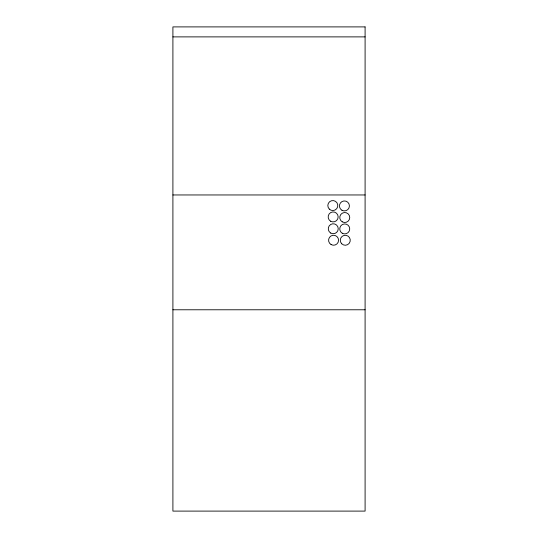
<?xml version="1.0" encoding="UTF-8"?>
<svg xmlns="http://www.w3.org/2000/svg" width="538" height="538" viewBox="0 0 538 538"><rect width="100%" height="100%" fill="white"/><g stroke="black" fill="none" stroke-linecap="round" stroke-linejoin="round"><path stroke-width="0.81" d="M172.906 36.887L365.094 36.887M172.906 194.958L365.094 194.958M172.906 309.78L365.094 309.78M365.094 26.9L172.906 26.9L172.906 511.1L365.094 511.1L365.094 26.9M342.255 221.838A4.99 4.99 0 0 0 349.747 217.513A4.99 4.99 0 0 0 342.255 213.196A4.99 4.99 0 0 0 342.255 221.838M330.662 221.246A4.99 4.99 0 0 0 338.153 216.922A4.99 4.99 0 0 0 330.662 212.597A4.99 4.99 0 0 0 330.662 221.246M330.756 233.075A4.99 4.99 0 0 0 338.241 228.751A4.99 4.99 0 0 0 330.756 224.433A4.99 4.99 0 0 0 330.756 233.075M342.242 233.243A4.99 4.99 0 0 0 349.727 228.919A4.99 4.99 0 0 0 342.242 224.595A4.99 4.99 0 0 0 342.242 233.243M331.078 244.561A4.99 4.99 0 0 0 338.57 240.237A4.99 4.99 0 0 0 331.078 235.913A4.99 4.99 0 0 0 331.078 244.561M341.738 243.788A4.99 4.99 0 0 0 350.09 241.549A4.99 4.99 0 0 0 343.977 235.436A4.99 4.99 0 0 0 341.738 243.788M329.283 209.087A4.99 4.99 0 0 0 337.635 206.848A4.99 4.99 0 0 0 331.522 200.735A4.99 4.99 0 0 0 329.283 209.087M341.926 210.25A4.99 4.99 0 0 0 349.418 205.933A4.99 4.99 0 0 0 341.926 201.609A4.99 4.99 0 0 0 341.926 210.25"/></g></svg>
